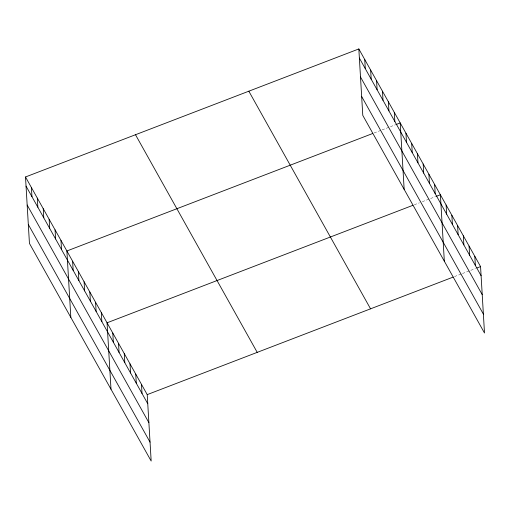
<?xml version="1.0" encoding="UTF-8"?>
<svg xmlns="http://www.w3.org/2000/svg" width="510" height="510" viewBox="0 0 510 510"><rect width="100%" height="100%" fill="white"/><g stroke="black" fill="none" stroke-linecap="round" stroke-linejoin="round"><path stroke-width="0.38" stroke-dasharray="2.55 1.91" d="M374.161 132.944L381.403 130.165M382.124 129.891L395.154 124.886M414.33 204.765L419.398 202.821M422.293 201.711L435.317 196.707M454.499 276.586L461.735 273.806M462.462 273.532L475.486 268.528"/><path stroke-width="0.76" d="M25.5 176.976L147.218 394.619L151.17 461.059L29.446 243.417L25.5 176.976L358.83 48.941L480.554 266.583L484.5 333.024L362.782 115.381L358.83 48.941M372.714 133.505L66.886 250.977L70.833 317.418M395.875 124.606L400.216 122.942L404.162 189.382M412.883 205.326L107.055 322.798L111.001 389.238M436.044 196.426L440.385 194.763L444.331 261.203M147.218 394.619L453.052 277.14M476.933 267.973L480.554 266.583M359.378 58.089L481.096 275.731M360.5 76.997L482.218 294.633M361.654 96.479L483.378 314.115M248.835 91.194L370.553 308.83M135.501 134.729L257.219 352.365M26.042 186.124L147.766 403.761M27.164 205.033L148.888 422.669M28.324 224.515L150.042 442.151M474.816 256.32L475.358 265.468M469.079 246.062L469.621 255.21M463.335 235.798L463.883 244.947M457.597 225.541L458.146 234.689M451.86 215.277L452.402 224.425M446.122 205.02L446.664 214.168M434.647 184.499L435.189 193.647M428.91 174.241L429.452 183.39M423.172 163.978L423.714 173.126M417.435 153.72L417.977 162.868M411.691 143.463L412.239 152.611M405.954 133.199L406.502 142.347M394.306 112.372L394.848 121.52M388.39 101.796L388.939 110.944M382.481 91.226L383.023 100.374M376.571 80.656L377.113 89.805M370.655 70.087L371.197 79.235M364.746 59.517L365.287 68.665M141.48 384.355L142.029 393.503M135.743 374.098L136.285 383.246M130.005 363.834L130.547 372.982M124.268 353.577L124.81 362.725M118.53 343.313L119.072 352.461M112.793 333.055L113.335 342.204M101.311 312.534L101.86 321.683M95.574 302.277L96.122 311.425M89.836 292.013L90.378 301.161M84.099 281.756L84.641 290.904M78.361 271.498L78.903 280.647M72.624 261.235L73.166 270.383M60.97 240.408L61.519 249.549M55.061 229.831L55.603 238.98M49.151 219.262L49.693 228.41M43.235 208.692L43.777 217.84M37.326 198.122L37.867 207.27M31.41 187.552L31.958 196.701"/></g></svg>
